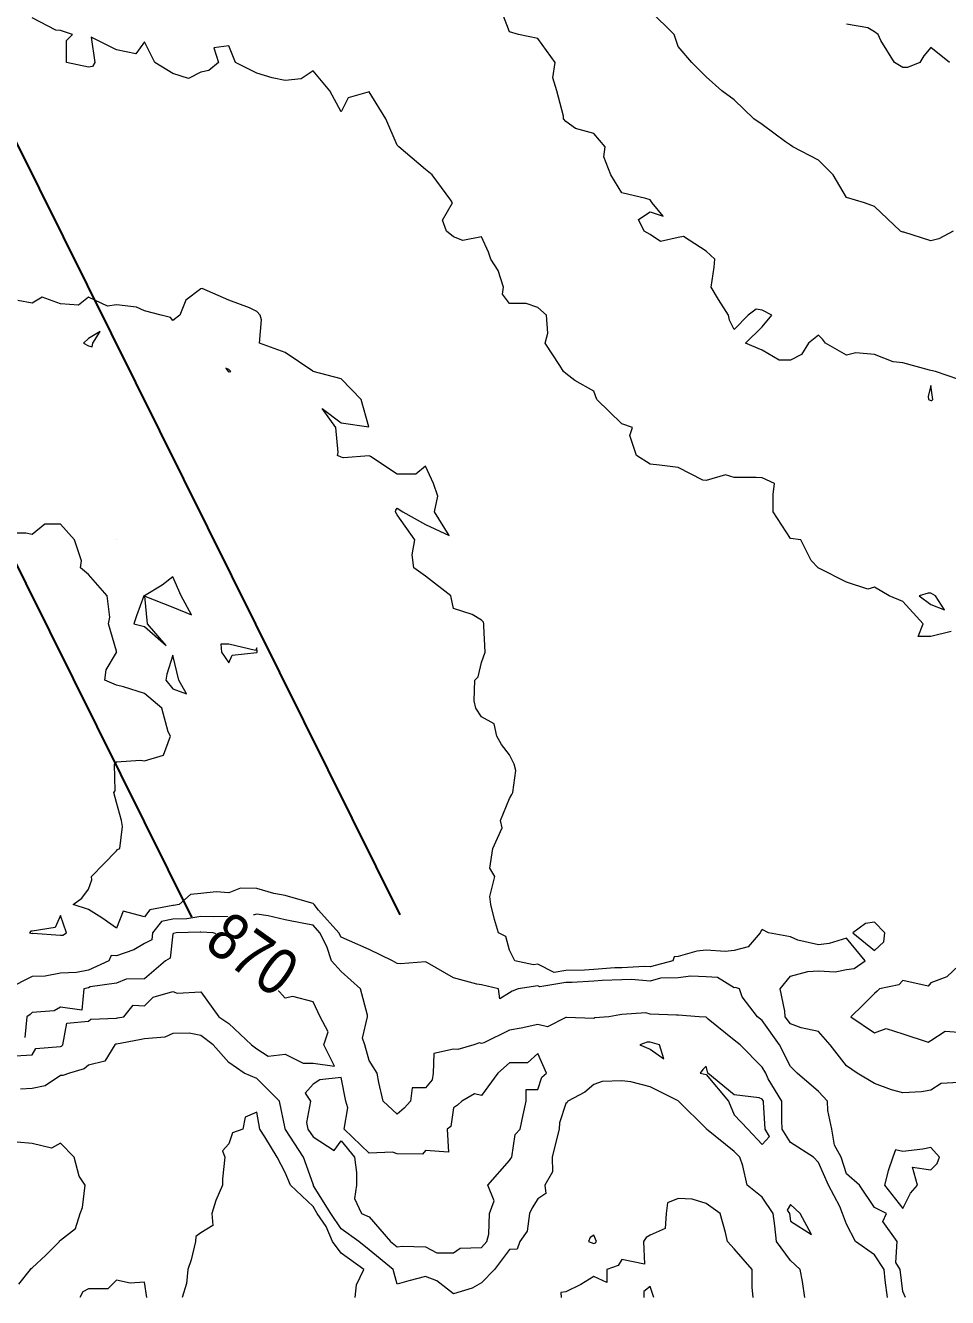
# Model space of a CAD drawing. Extents: x 537850 to 541798, y 6045627 to 6050132.
# Drawn here: x 540520.6 to 540619.1, y 6046656 to 6046792 of the extents above; entities that cross this region are included whole.
import ezdxf

# ---------------------------------------------------------------- set-up
doc = ezdxf.new("R2010")
doc.units = 0
doc.header["$LTSCALE"] = 5
doc.linetypes.add('DASHED2', pattern=[9.525, 6.35, -3.175])
doc.layers.add('C-RW', color=13, linetype='Continuous')
doc.layers.add('Contour_Line_Intermediate', color=7, linetype='DASHED2', true_color=0xd9d9d9)
doc.layers.add('Contour_Line_Major', color=7, linetype='Continuous', true_color=0x6b6b6b)
doc.styles.get("Standard").update_dxf_attribs({"font": 'ARIALN.TTF'})

msp = doc.modelspace()

# ---------------------------------------------------------------- linework, layer by layer
at = {"layer": 'C-RW'}
msp.add_lwpolyline([(540538.349, 6046696.701), (540275.105, 6047227.021), (540292.146, 6047249.573), (540291.045, 6047357.841), (540354.045, 6047358.494), (540354.252, 6047338.505), (540311.237, 6047338.06), (540312.204, 6047242.96), (540298.507, 6047224.834), (540560.552, 6046696.932)], dxfattribs=at)
at = {"layer": 'Contour_Line_Intermediate', "linetype": 'Continuous', "lineweight": 13, "flags": 128}
for points, elevation in [([(540619.48, 6046727.22), (540617.296, 6046726.689), (540615.95, 6046726.689), (540616.465, 6046728.035), (540614.296, 6046730.446), (540612.848, 6046731.035), (540611.296, 6046731.982), (540610.585, 6046731.745), (540608.296, 6046732.508), (540605.35, 6046733.981), (540605.296, 6046733.999), (540605.249, 6046734.035), (540604.518, 6046734.812), (540603.407, 6046737.035), (540602.296, 6046737.165), (540600.471, 6046740.034), (540600.471, 6046741.86), (540600.588, 6046743.034), (540599.296, 6046743.66), (540598.639, 6046743.691), (540596.297, 6046743.691), (540595.356, 6046743.975), (540593.297, 6046743.366), (540592.93, 6046743.401), (540590.297, 6046744.744), (540588.312, 6046745.019), (540587.297, 6046745.117), (540585.869, 6046746.034), (540585.155, 6046748.176), (540585.442, 6046749.034), (540584.297, 6046749.426), (540581.607, 6046752.034), (540581.297, 6046752.911), (540579.275, 6046754.056), (540578.297, 6046754.802), (540578.066, 6046755.034), (540577.661, 6046755.67), (540576.086, 6046758.034), (540576.39, 6046759.126), (540576.234, 6046761.033), (540575.298, 6046761.866), (540574.049, 6046762.282), (540572.298, 6046762.282), (540571.535, 6046763.271), (540571.632, 6046764.033), (540571.07, 6046765.806), (540570.302, 6046767.033), (540570.034, 6046767.769), (540569.298, 6046769.402), (540567.298, 6046769.033), (540566.298, 6046769.417), (540565.543, 6046770.033), (540565.131, 6046771.2), (540566.18, 6046773.033), (540566.016, 6046773.315), (540564.007, 6046776.033), (540563.298, 6046776.6), (540560.46, 6046779.033), (540560.298, 6046779.194), (540559.082, 6046782.032), (540557.298, 6046784.899), (540555.051, 6046784.28), (540554.299, 6046782.78), (540553.105, 6046785.032), (540551.299, 6046787.139), (540550.035, 6046786.296), (540548.299, 6046786.103), (540546.925, 6046786.406), (540545.299, 6046786.891), (540543.018, 6046788.032), (540542.299, 6046789.829), (540540.706, 6046789.625), (540541.195, 6046788.032), (540540.151, 6046787.181), (540539.299, 6046787.002), (540537.986, 6046786.346), (540536.299, 6046786.865), (540534.402, 6046788.032), (540533.3, 6046790.237), (540532.372, 6046788.96), (540530.3, 6046789.39), (540527.584, 6046790.748), (540527.972, 6046788.032), (540527.728, 6046787.604), (540527.3, 6046787.562), (540524.949, 6046788.032), (540524.949, 6046790.383), (540525.599, 6046791.032), (540524.3, 6046791.467), (540523.818, 6046791.514), (540521.3, 6046792.828)], 873.958), ([(540619.679, 6046770.033), (540618.149, 6046769.18), (540617.296, 6046768.968), (540614.414, 6046769.914), (540614.296, 6046769.904), (540614.043, 6046770.033), (540611.296, 6046772.67), (540610.206, 6046773.033), (540608.296, 6046773.614), (540606.851, 6046776.033), (540605.296, 6046777.588), (540602.574, 6046779.033), (540602.296, 6046779.195), (540601.756, 6046779.573), (540599.296, 6046781.417), (540598.374, 6046782.032), (540596.297, 6046784.057), (540594.983, 6046785.032), (540593.297, 6046786.499), (540591.764, 6046788.032), (540590.297, 6046789.744), (540589.862, 6046791.032), (540587.297, 6046793.562)], 875.958), ([(540619.287, 6046788.032), (540617.296, 6046789.662), (540616.555, 6046788.773), (540616.132, 6046788.032), (540614.81, 6046787.518), (540614.296, 6046787.518), (540613.408, 6046788.032), (540611.947, 6046790.381), (540611.672, 6046791.032), (540611.296, 6046791.329), (540610.584, 6046791.744), (540608.296, 6046792.125)], 876.958), ([(540620.295, 6046679.033), (540618.415, 6046678.918), (540617.296, 6046678.217), (540616.29, 6046678.043), (540614.296, 6046677.917), (540613.085, 6046678.248), (540611.296, 6046678.918), (540609.418, 6046680.037), (540608.296, 6046680.809), (540606.557, 6046683.037), (540605.296, 6046684.473), (540603.457, 6046684.876), (540602.296, 6046685.295), (540601.724, 6046686.037), (540601.696, 6046686.637), (540601.188, 6046689.037), (540602.296, 6046690.402), (540604.166, 6046690.906), (540605.296, 6046690.962), (540607.095, 6046690.836), (540608.296, 6046691.101), (540609.12, 6046691.212), (540610.269, 6046692.037), (540608.296, 6046694.438), (540606.455, 6046693.878), (540605.296, 6046693.749), (540603.085, 6046694.248), (540602.296, 6046694.579), (540599.942, 6046695.037), (540599.296, 6046695.381), (540599.151, 6046695.182), (540599.081, 6046695.037), (540597.796, 6046693.537), (540596.297, 6046693.15), (540595.321, 6046693.013), (540593.297, 6046693.152), (540592.288, 6046693.046), (540590.297, 6046692.503), (540589.881, 6046692.453), (540589.726, 6046692.037), (540587.297, 6046691.375), (540586.691, 6046691.43), (540584.297, 6046691.285), (540583.525, 6046691.264), (540581.297, 6046691.099), (540580.299, 6046691.039), (540578.297, 6046691), (540577.057, 6046690.797), (540575.298, 6046691.663), (540574.856, 6046691.595), (540572.869, 6046692.037), (540572.298, 6046693.18), (540571.907, 6046694.646), (540571.1, 6046695.037), (540570.699, 6046696.437), (540570.291, 6046698.036), (540570.18, 6046698.919), (540570.712, 6046701.036), (540570.199, 6046701.937), (540570.486, 6046704.036), (540571.499, 6046706.238), (540571.335, 6046707.036), (540572.298, 6046709.377), (540572.537, 6046709.796), (540572.627, 6046710.036), (540572.958, 6046712.376), (540572.8, 6046713.036), (540572.298, 6046714.04), (540571.43, 6046715.168), (540570.938, 6046716.036), (540570.634, 6046717.372), (540569.298, 6046718.098), (540568.701, 6046719.035), (540568.507, 6046719.826), (540568.589, 6046722.035), (540568.944, 6046722.389), (540569.298, 6046723.924), (540569.689, 6046725.035), (540569.546, 6046727.787), (540569.549, 6046728.035), (540569.499, 6046728.236), (540569.298, 6046728.436), (540568.296, 6046729.036), (540566.298, 6046729.701), (540566.01, 6046731.035), (540563.298, 6046733.131), (540562.048, 6046734.035), (540561.902, 6046735.431), (540562.166, 6046737.035), (540560.298, 6046739.702), (540560.119, 6046740.034), (540560.143, 6046740.189), (540560.298, 6046740.422), (540560.88, 6046740.034), (540563.298, 6046738.652), (540565.831, 6046737.502), (540564.284, 6046740.034), (540564.624, 6046741.708), (540564.178, 6046743.034), (540563.298, 6046744.891), (540562.283, 6046744.049), (540560.298, 6046744.049), (540557.416, 6046745.916), (540557.298, 6046745.99), (540554.536, 6046745.797), (540554.299, 6046745.865), (540553.892, 6046746.034), (540553.966, 6046746.367), (540553.744, 6046749.034), (540552.253, 6046751.08), (540554.299, 6046749.536), (540557.241, 6046749.091), (540556.451, 6046752.034), (540554.299, 6046754.241), (540551.324, 6046755.034), (540551.299, 6046755.048), (540551.284, 6046755.048), (540548.299, 6046757.039), (540545.582, 6046758.034), (540545.776, 6046760.557), (540545.652, 6046761.033), (540545.299, 6046761.428), (540544.51, 6046761.823), (540542.299, 6046762.652), (540539.458, 6046763.875), (540539.299, 6046763.852), (540537.689, 6046762.644), (540537.045, 6046761.033), (540536.299, 6046760.458), (540536.059, 6046760.793), (540535.057, 6046761.033), (540533.3, 6046761.513), (540532.441, 6046761.892), (540530.3, 6046762.154), (540529.319, 6046762.014), (540527.3, 6046762.957), (540526.231, 6046762.102), (540524.3, 6046762.235), (540522.357, 6046762.976), (540521.3, 6046762.311), (540519.739, 6046762.595)], 872.958), ([(540614.611, 6046656.038), (540614.296, 6046656.701), (540614.026, 6046659.038), (540613.56, 6046659.774), (540613.713, 6046662.038), (540612.155, 6046664.179), (540612.554, 6046665.038), (540611.296, 6046665.671), (540609.669, 6046668.038), (540608.296, 6046669.258), (540607.714, 6046671.038), (540607.005, 6046672.329), (540606.709, 6046674.038), (540606.312, 6046676.022), (540606.271, 6046677.037), (540605.296, 6046678.058), (540603.032, 6046680.037), (540602.296, 6046680.736), (540601.145, 6046683.037), (540599.296, 6046685.662), (540598.791, 6046686.037), (540597.136, 6046688.197), (540596.862, 6046689.037), (540596.438, 6046689.178), (540596.297, 6046689.15), (540594.51, 6046690.25), (540593.297, 6046690.301), (540591.641, 6046690.381), (540590.297, 6046690.218), (540588.428, 6046690.168), (540587.297, 6046689.86), (540585.302, 6046690.041), (540584.297, 6046689.98), (540582.186, 6046689.925), (540581.297, 6046689.859), (540578.981, 6046689.72), (540578.297, 6046689.707), (540575.511, 6046689.25), (540575.298, 6046689.356), (540573.226, 6046689.037), (540572.56, 6046688.775), (540572.298, 6046688.603), (540571.242, 6046687.981), (540571.1, 6046689.037), (540569.298, 6046689.447), (540568.799, 6046689.535), (540566.298, 6046690.194), (540563.509, 6046691.826), (540563.298, 6046691.909), (540560.631, 6046691.704), (540560.298, 6046691.736), (540559.781, 6046692.037), (540557.298, 6046693.244), (540555.186, 6046694.149), (540554.299, 6046694.543), (540554.045, 6046695.037), (540551.879, 6046697.457), (540551.417, 6046698.036), (540551.299, 6046698.158), (540551.158, 6046698.177), (540548.299, 6046699.003), (540547.121, 6046699.214), (540545.299, 6046699.766), (540543.536, 6046699.8), (540542.299, 6046699.298), (540540.933, 6046699.403), (540539.299, 6046699.236), (540538.205, 6046699.13), (540536.975, 6046698.036), (540536.402, 6046697.934), (540536.299, 6046697.932), (540533.874, 6046697.462), (540533.3, 6046696.734), (540531.016, 6046697.32), (540530.3, 6046695.52), (540528.714, 6046696.623), (540527.3, 6046697.515), (540525.649, 6046698.036), (540526.592, 6046698.744), (540527.3, 6046699.687), (540527.668, 6046700.668), (540527.637, 6046701.036), (540528.944, 6046702.392), (540530.3, 6046703.799), (540530.417, 6046703.919), (540530.646, 6046704.036), (540530.942, 6046706.394), (540530.825, 6046707.036), (540530.3, 6046708.949), (540530.028, 6046710.036), (540530.141, 6046710.195), (540530.076, 6046713.036), (540530.148, 6046713.187), (540530.3, 6046713.312), (540532.845, 6046713.49), (540533.3, 6046713.395), (540535.324, 6046714.011), (540536.06, 6046716.036), (540535.821, 6046716.514), (540535.149, 6046719.035), (540533.3, 6046720.613), (540531.027, 6046721.308), (540530.3, 6046721.494), (540529.033, 6046722.035), (540529.191, 6046723.144), (540530.3, 6046724.992), (540530.315, 6046725.02), (540530.312, 6046725.035), (540530.3, 6046725.109), (540529.451, 6046728.035), (540529.573, 6046728.762), (540529.288, 6046731.035), (540527.3, 6046733.308), (540526.452, 6046734.035), (540526.542, 6046734.793), (540525.805, 6046737.035), (540524.3, 6046738.707), (540522.645, 6046738.69), (540521.3, 6046737.588), (540520.609, 6046737.726), (540518.3, 6046737.726)], 871.958), ([(540612.663, 6046656.038), (540612.429, 6046657.906), (540612.298, 6046659.038), (540611.296, 6046660.62), (540609.243, 6046662.038), (540608.296, 6046663.867), (540607.853, 6046665.038), (540607.576, 6046665.758), (540606.385, 6046668.038), (540605.296, 6046670.47), (540604.76, 6046671.038), (540602.296, 6046672.611), (540601.43, 6046674.038), (540601.374, 6046674.96), (540601.374, 6046677.037), (540599.913, 6046679.421), (540599.657, 6046680.037), (540599.296, 6046680.671), (540596.93, 6046683.037), (540596.297, 6046683.534), (540593.527, 6046685.806), (540593.297, 6046686.004), (540592.532, 6046686.037), (540590.297, 6046686.237), (540590.113, 6046686.221), (540587.297, 6046686.321), (540586.856, 6046686.478), (540584.297, 6046686.31), (540584.069, 6046686.265), (540582.912, 6046686.037), (540581.413, 6046685.922), (540581.297, 6046685.87), (540578.372, 6046685.962), (540578.297, 6046685.973), (540576.36, 6046684.975), (540575.298, 6046685.207), (540573.517, 6046684.818), (540572.298, 6046684.618), (540569.533, 6046683.273), (540569.298, 6046683.21), (540569.066, 6046683.269), (540568.488, 6046683.037), (540566.774, 6046682.561), (540566.298, 6046682.59), (540564.194, 6046682.141), (540564.121, 6046680.037), (540564.03, 6046679.305), (540563.298, 6046678.439), (540561.897, 6046678.439), (540561.704, 6046677.037), (540561.044, 6046676.291), (540560.298, 6046675.632), (540558.775, 6046677.037), (540558.314, 6046679.021), (540558.149, 6046680.037), (540557.298, 6046681.374), (540556.836, 6046683.037), (540556.578, 6046683.758), (540557.098, 6046686.037), (540557.126, 6046686.21), (540556.359, 6046689.037), (540554.299, 6046690.872), (540553.265, 6046692.037), (540552.777, 6046693.558), (540552.018, 6046695.037), (540551.299, 6046695.84), (540550.299, 6046696.036), (540548.299, 6046696.404), (540546.485, 6046696.851), (540545.299, 6046697.017), (540543.73, 6046696.605), (540542.299, 6046696.779), (540540.621, 6046696.715), (540539.299, 6046696.774), (540537.826, 6046696.51), (540536.299, 6046696.481), (540535.09, 6046696.247), (540534.136, 6046695.037), (540534.059, 6046694.277), (540533.3, 6046693.882), (540532.13, 6046693.206), (540530.3, 6046692.546), (540529.731, 6046692.605), (540529.479, 6046692.037), (540527.3, 6046691.044), (540526.035, 6046690.772), (540524.3, 6046690.717), (540522.666, 6046690.402), (540521.3, 6046690.368), (540518.688, 6046689.037)], 870.958), ([(540620.295, 6046691.517), (540619.004, 6046690.329), (540617.296, 6046689.693), (540617.025, 6046689.307), (540614.296, 6046689.928), (540613.878, 6046689.454), (540611.828, 6046689.037), (540611.562, 6046688.77), (540611.296, 6046688.52), (540610.041, 6046687.292), (540608.758, 6046686.037), (540611.296, 6046684.345), (540612.541, 6046684.792), (540614.296, 6046684.229), (540617.007, 6046683.326), (540617.296, 6046683.499), (540618.816, 6046684.517), (540620.295, 6046684.41)], 873.958), ([(540603.849, 6046656.038), (540603.572, 6046657.763), (540603.348, 6046659.038), (540602.296, 6046660.005), (540600.813, 6046662.038), (540600.636, 6046663.699), (540600.465, 6046665.038), (540599.296, 6046666.761), (540597.694, 6046668.038), (540597.204, 6046670.13), (540596.902, 6046671.038), (540596.297, 6046671.652), (540593.326, 6046674.038), (540593.297, 6046674.094), (540590.353, 6046677.037), (540590.297, 6046677.065), (540590.234, 6046677.1), (540587.297, 6046678.567), (540585.25, 6046679.085), (540584.297, 6046679.198), (540582.199, 6046679.136), (540581.297, 6046678.818), (540580.338, 6046677.996), (540578.532, 6046677.037), (540578.455, 6046676.879), (540578.297, 6046676.762), (540577.628, 6046674.707), (540577.591, 6046674.038), (540577.132, 6046672.203), (540576.841, 6046671.038), (540576.87, 6046669.466), (540576.072, 6046668.038), (540576.175, 6046667.16), (540575.298, 6046666.575), (540574.696, 6046665.639), (540574.433, 6046665.038), (540574.188, 6046663.148), (540573.388, 6046662.038), (540573.115, 6046661.22), (540572.298, 6046661.158), (540570.674, 6046659.038), (540569.298, 6046657.624), (540568.292, 6046657.044), (540566.298, 6046656.446), (540564.524, 6046657.812), (540563.298, 6046658.286), (540561.524, 6046657.813), (540560.298, 6046657.486), (540559.851, 6046659.038), (540557.298, 6046661.145), (540556.195, 6046662.038), (540554.299, 6046663.392), (540553.179, 6046665.038), (540551.36, 6046667.977), (540551.351, 6046668.038), (540551.299, 6046668.166), (540550.288, 6046671.038), (540548.344, 6046673.992), (540548.312, 6046674.038), (540548.299, 6046674.107), (540547.695, 6046677.037), (540545.299, 6046679.454), (540543.952, 6046680.037), (540542.299, 6046681.154), (540540.607, 6046683.037), (540539.299, 6046684.053), (540538.048, 6046684.289), (540536.299, 6046684.247), (540535.452, 6046683.884), (540533.3, 6046683.688), (540532.744, 6046683.593), (540530.3, 6046683.121), (540530.219, 6046683.118), (540530.125, 6046683.037), (540529.049, 6046681.288), (540527.3, 6046680.876), (540526.84, 6046680.497), (540525.262, 6046680.037), (540524.569, 6046679.769), (540524.3, 6046679.763), (540522.675, 6046678.662), (540521.3, 6046678.389), (540520.041, 6046678.297)], 870.958), ([(540555.778, 6046656.038), (540555.951, 6046657.386), (540556.722, 6046659.038), (540554.299, 6046660.769), (540553.38, 6046662.038), (540552.711, 6046663.625), (540551.751, 6046665.038), (540551.299, 6046665.768), (540548.88, 6046668.038), (540548.299, 6046669.401), (540547.47, 6046671.038), (540546.135, 6046673.202), (540545.597, 6046674.038), (540545.299, 6046675.865), (540544.034, 6046675.302), (540543.805, 6046674.038), (540542.687, 6046673.649), (540542.299, 6046672.484), (540541.615, 6046671.722), (540541.87, 6046671.038), (540541.612, 6046668.725), (540541.629, 6046668.038), (540540.917, 6046666.42), (540540.486, 6046665.038), (540540.583, 6046663.754), (540539.299, 6046662.949), (540538.765, 6046662.572), (540538.719, 6046662.038), (540538.274, 6046660.063), (540537.904, 6046659.038), (540537.781, 6046657.557), (540537.325, 6046656.038)], 871.958), ([(540519.876, 6046657.463), (540521.114, 6046659.038), (540521.191, 6046659.147), (540521.3, 6046659.207), (540522.758, 6046660.58), (540524.206, 6046662.038), (540524.221, 6046662.118), (540524.3, 6046662.155), (540525.919, 6046663.419), (540526.427, 6046665.038), (540526.659, 6046665.678), (540526.955, 6046668.038), (540526.313, 6046669.025), (540525.783, 6046671.038), (540524.3, 6046672.541), (540523.343, 6046671.995), (540521.3, 6046672.489), (540519.682, 6046672.656)], 871.958), ([(540598.333, 6046656.038), (540598.202, 6046657.133), (540598.202, 6046659.038), (540596.297, 6046661.244), (540595.559, 6046662.038), (540595.359, 6046662.976), (540594.793, 6046665.038), (540593.297, 6046666.108), (540591.789, 6046666.546), (540590.297, 6046666.611), (540589.171, 6046666.164), (540589.011, 6046665.038), (540588.932, 6046663.403), (540587.297, 6046662.71), (540586.872, 6046662.463), (540586.602, 6046662.038), (540586.723, 6046659.613), (540584.297, 6046660.118), (540583.879, 6046659.456), (540582.678, 6046659.038), (540582.678, 6046657.658), (540581.297, 6046658.277), (540579.894, 6046657.441), (540578.297, 6046656.655), (540577.767, 6046656.569), (540577.82, 6046656.038)], 871.958), ([(540533.527, 6046656.038), (540533.3, 6046657.668), (540531.751, 6046657.587), (540530.3, 6046657.893), (540529.373, 6046656.965), (540527.3, 6046656.965), (540526.682, 6046656.656), (540526.373, 6046656.038)], 870.958), ([(540587.719, 6046656.038), (540587.297, 6046657.219), (540586.653, 6046656.683), (540586.653, 6046656.038)], 871.958)]:
    msp.add_lwpolyline(points, dxfattribs=dict(at, elevation=elevation))
for points, elevation in [([(540527.682, 6046757.651), (540527.777, 6046758.034), (540528.566, 6046759.3), (540527.3, 6046758.531), (540526.779, 6046758.034), (540527.3, 6046757.761), (540527.682, 6046757.651)], 872.958), ([(540542.348, 6046754.985), (540542.505, 6046755.034), (540542.299, 6046755.24), (540541.97, 6046755.363), (540542.228, 6046755.034), (540542.299, 6046754.959), (540542.348, 6046754.985)], 872.958), ([(540530.304, 6046737.03), (540530.312, 6046737.035), (540530.3, 6046737.04), (540530.294, 6046737.04), (540530.291, 6046737.035), (540530.3, 6046737.025), (540530.304, 6046737.03)], 871.958), ([(540537.211, 6046731.035), (540536.299, 6046733.06), (540535.16, 6046732.174), (540533.3, 6046731.058), (540533.252, 6046731.083), (540533.217, 6046731.035), (540532.444, 6046728.891), (540532.135, 6046728.035), (540533.3, 6046727.752), (540535.592, 6046725.743), (540533.623, 6046728.035), (540533.325, 6046731.009), (540536.299, 6046729.82), (540538.325, 6046729.01), (540537.211, 6046731.035)], 871.958), ([(540617.789, 6046731.035), (540617.296, 6046731.343), (540617.011, 6046731.319), (540616.063, 6046731.035), (540617.296, 6046730.11), (540618.774, 6046729.557), (540617.789, 6046731.035)], 873.958), ([(540545.317, 6046725.035), (540545.299, 6046725.467), (540545.147, 6046725.187), (540542.299, 6046725.886), (540541.449, 6046725.886), (540541.526, 6046725.035), (540542.299, 6046723.879), (540542.646, 6046724.688), (540545.299, 6046724.983), (540545.318, 6046725.016), (540545.317, 6046725.035)], 871.958), ([(540536.966, 6046722.035), (540536.299, 6046724.703), (540535.684, 6046722.651), (540535.572, 6046722.035), (540536.299, 6046721.085), (540537.775, 6046720.56), (540536.966, 6046722.035)], 871.958), ([(540524.548, 6046694.789), (540524.944, 6046695.037), (540524.3, 6046696.879), (540523.745, 6046695.592), (540521.3, 6046695.184), (540521.136, 6046695.2), (540521.007, 6046695.037), (540521.3, 6046694.967), (540521.366, 6046694.971), (540524.3, 6046694.768), (540524.548, 6046694.789)], 871.958), ([(540612.262, 6046694.07), (540612.391, 6046695.037), (540611.296, 6046696.166), (540610.303, 6046696.03), (540608.952, 6046695.037), (540611.296, 6046693.143), (540612.262, 6046694.07)], 872.958), ([(540617.963, 6046670.37), (540618.227, 6046671.038), (540617.296, 6046672.064), (540616.443, 6046671.891), (540614.296, 6046671.661), (540613.508, 6046671.825), (540613.256, 6046671.038), (540612.741, 6046669.592), (540612.36, 6046668.038), (540614.296, 6046665.545), (540615.141, 6046667.192), (540615.874, 6046668.038), (540615.358, 6046669.976), (540617.296, 6046669.678), (540617.963, 6046670.37)], 871.958), ([(540581.46, 6046661.875), (540581.563, 6046662.038), (540581.297, 6046662.698), (540580.887, 6046662.449), (540580.728, 6046662.038), (540581.297, 6046661.819), (540581.46, 6046661.875)], 870.958)]:
    msp.add_lwpolyline(points, close=True, dxfattribs=dict(at, elevation=elevation))
at = {"layer": 'Contour_Line_Major', "linetype": 'Continuous', "lineweight": 15, "flags": 128}
for points, elevation in [([(540620.295, 6046754.171), (540617.787, 6046755.034), (540617.296, 6046755.142), (540617.157, 6046755.172), (540614.296, 6046755.935), (540613.273, 6046756.056), (540611.296, 6046756.846), (540609.303, 6046757.027), (540608.296, 6046756.775), (540606.059, 6046758.034), (540605.728, 6046758.466), (540605.296, 6046758.903), (540604.233, 6046758.034), (540603.493, 6046756.837), (540602.296, 6046756.246), (540601.084, 6046756.246), (540599.296, 6046757.297), (540597.509, 6046758.034), (540599.296, 6046759.776), (540600.3, 6046761.033), (540599.296, 6046761.565), (540598.651, 6046761.679), (540597.79, 6046761.033), (540596.297, 6046759.493), (540595.779, 6046760.515), (540595.674, 6046761.033), (540594.632, 6046762.698), (540593.834, 6046764.033), (540594.154, 6046766.176), (540594.214, 6046767.033), (540593.297, 6046767.887), (540590.876, 6046769.454), (540590.297, 6046769.323), (540588.428, 6046768.902), (540587.297, 6046769.678), (540586.68, 6046770.033), (540586.063, 6046771.267), (540587.297, 6046772.09), (540588.714, 6046771.615), (540587.515, 6046773.033), (540587.297, 6046773.381), (540586.835, 6046773.495), (540584.297, 6046774.12), (540583.102, 6046776.033), (540582.356, 6046777.974), (540582.507, 6046779.033), (540581.297, 6046780.444), (540579.331, 6046780.999), (540578.297, 6046781.754), (540578.05, 6046782.032), (540578.038, 6046782.292), (540577.337, 6046785.032), (540576.917, 6046786.412), (540577.149, 6046788.032), (540575.298, 6046790.624), (540573.258, 6046791.032), (540572.298, 6046791.317), (540571.539, 6046793.273)], 874.958), ([(540519.467, 6046681.871), (540521.3, 6046681.967), (540521.689, 6046682.648), (540524.3, 6046682.882), (540524.421, 6046682.917), (540524.567, 6046683.037), (540524.981, 6046685.356), (540527.3, 6046685.588), (540527.54, 6046685.797), (540530.3, 6046685.899), (540530.416, 6046685.921), (540531.092, 6046686.037), (540532.059, 6046687.277), (540533.3, 6046687.214), (540534.203, 6046688.133), (540536.299, 6046688.739), (540536.766, 6046688.57), (540539.299, 6046688.722), (540541.234, 6046686.037), (540542.299, 6046685.332), (540544.733, 6046683.037), (540545.299, 6046682.622), (540546.491, 6046681.845), (540548.299, 6046682.061), (540550.251, 6046681.085), (540551.299, 6046681.085), (540553.575, 6046680.761), (540552.437, 6046683.037), (540552.903, 6046684.433), (540552.053, 6046686.037), (540552.053, 6046686.037), (540551.299, 6046687.66), (540549.125, 6046688.21), (540548.299, 6046688.042), (540547.412, 6046689.037), (540546.347, 6046690.989), (540545.702, 6046692.037), (540545.299, 6046692.411), (540543.99, 6046693.346), (540542.299, 6046694.422), (540540.611, 6046695.037), (540539.299, 6046695.095), (540539.249, 6046695.086), (540536.67, 6046695.037), (540536.392, 6046694.944), (540536.299, 6046694.931), (540536.033, 6046692.303), (540535.52, 6046692.037), (540533.3, 6046690.112), (540531.315, 6046690.052), (540530.3, 6046689.628), (540527.499, 6046689.236), (540527.3, 6046689.145), (540526.797, 6046689.037), (540526.577, 6046686.76), (540524.3, 6046687.075), (540523.639, 6046686.698), (540521.3, 6046686.495), (540521.054, 6046686.283), (540520.703, 6046686.037), (540520.518, 6046683.819)], 869.958)]:
    msp.add_lwpolyline(points, dxfattribs=dict(at, elevation=elevation))
for points, elevation in [([(540617.399, 6046751.931), (540617.51, 6046752.034), (540617.296, 6046753.515), (540616.999, 6046752.331), (540617.048, 6046752.034), (540617.296, 6046751.92), (540617.399, 6046751.931)], 874.958), ([(540588.313, 6046683.037), (540587.297, 6046683.342), (540586.998, 6046683.336), (540586.22, 6046683.037), (540587.297, 6046682.588), (540588.78, 6046681.554), (540588.313, 6046683.037)], 869.958), ([(540575.734, 6046679.601), (540576.255, 6046680.037), (540575.298, 6046682.112), (540574.215, 6046681.12), (540572.298, 6046681.12), (540571.027, 6046680.037), (540569.298, 6046677.635), (540568.539, 6046677.796), (540567.189, 6046677.037), (540566.743, 6046676.592), (540566.298, 6046676.325), (540566.012, 6046674.323), (540565.625, 6046674.038), (540565.758, 6046671.578), (540563.298, 6046671.763), (540562.986, 6046671.35), (540560.298, 6046671.415), (540559.767, 6046671.569), (540557.298, 6046671.482), (540554.602, 6046674.038), (540555.025, 6046676.311), (540554.803, 6046677.037), (540554.299, 6046679.564), (540552.02, 6046679.316), (540551.299, 6046678.848), (540550.451, 6046677.886), (540551.033, 6046677.037), (540550.595, 6046674.741), (540550.731, 6046674.038), (540551.299, 6046673.23), (540553.563, 6046671.774), (540554.299, 6046672.787), (540555.725, 6046671.038), (540555.928, 6046669.408), (540555.928, 6046668.038), (540555.725, 6046666.612), (540556.458, 6046665.038), (540557.298, 6046664.682), (540559.584, 6046662.038), (540560.298, 6046661.475), (540560.821, 6046661.515), (540563.298, 6046661.472), (540564.53, 6046660.806), (540566.298, 6046660.819), (540567.002, 6046661.334), (540569.298, 6046661.386), (540569.85, 6046662.038), (540570.078, 6046662.818), (540570.155, 6046665.038), (540570.653, 6046666.393), (540569.98, 6046668.038), (540572.298, 6046670.683), (540572.422, 6046670.914), (540572.52, 6046671.038), (540572.874, 6046673.461), (540573.43, 6046674.038), (540573.76, 6046675.575), (540574.073, 6046677.037), (540574.075, 6046678.26), (540575.298, 6046678.26), (540575.734, 6046679.601)], 869.958), ([(540599.426, 6046677.037), (540599.296, 6046677.249), (540598.942, 6046677.392), (540596.297, 6046677.72), (540593.466, 6046680.037), (540593.297, 6046680.782), (540592.924, 6046680.41), (540592.659, 6046680.037), (540593.297, 6046679.888), (540595.681, 6046677.037), (540596.297, 6046675.571), (540597.734, 6046674.038), (540599.296, 6046672.396), (540600.072, 6046673.262), (540599.601, 6046674.038), (540599.426, 6046676.908), (540599.426, 6046677.037)], 869.958), ([(540603.357, 6046665.038), (540602.296, 6046665.97), (540601.963, 6046665.371), (540602.189, 6046665.038), (540602.296, 6046664.197), (540604.562, 6046662.773), (540603.357, 6046665.038)], 869.958)]:
    msp.add_lwpolyline(points, close=True, dxfattribs=dict(at, elevation=elevation))

# ---------------------------------------------------------------- next in the draw order: texts
at = {"layer": 'Contour_Line_Major', "color": 251, "linetype": 'Continuous', "lineweight": -3, "true_color": 0x6b6b6b, "insert": (540544.838, 6046692.74, 869.958), "char_height": 4.99976, "width": 7.1418, "attachment_point": 5, "rotation": 324.4635, "bg_fill": 3, "box_fill_scale": 1.181818, "bg_fill_color": 256, "bg_fill_true_color": 13158600, "bg_fill_transparency": 0}
msp.add_mtext('{\\C256;870}', dxfattribs=at)

doc.saveas('drawing.dxf')
